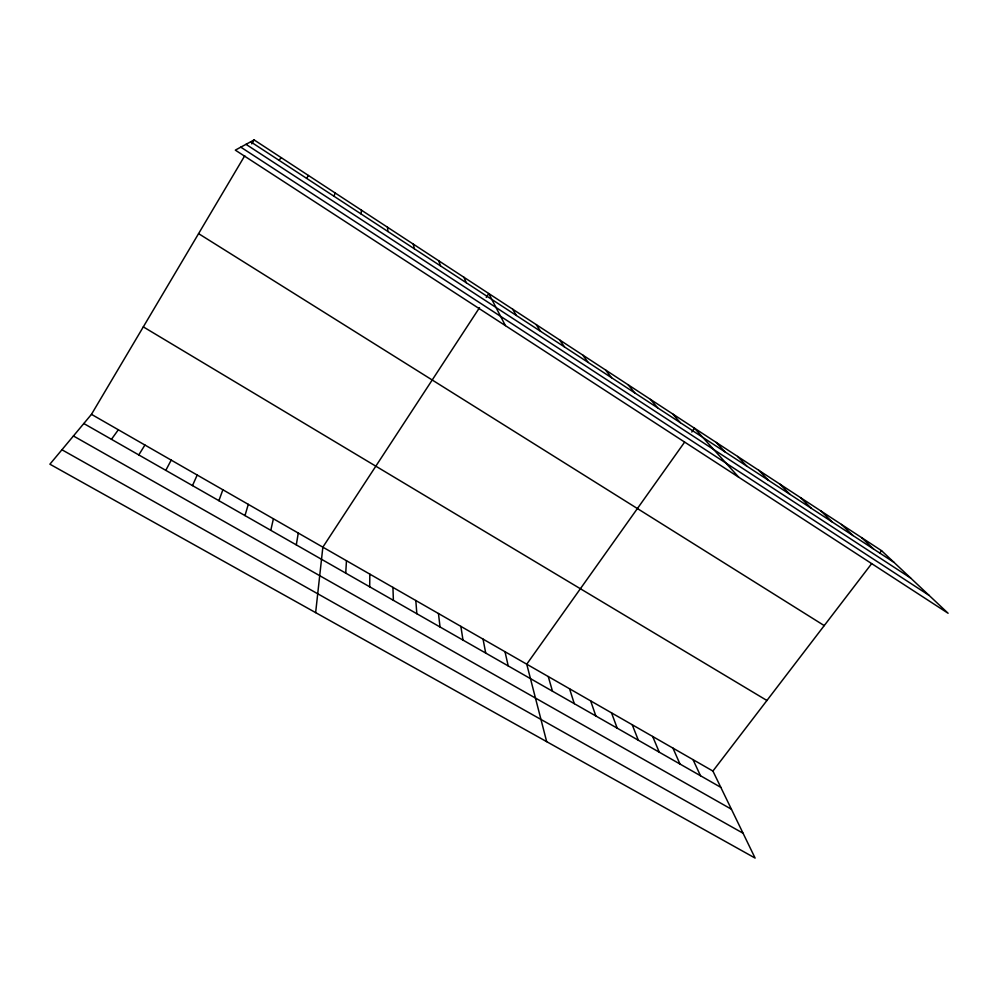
<?xml version="1.0" encoding="UTF-8"?>
<svg xmlns="http://www.w3.org/2000/svg" width="998" height="998" viewBox="0 0 998 998"><rect width="100%" height="100%" fill="white"/><g stroke="black" fill="none" stroke-linecap="round" stroke-linejoin="round"><path stroke-width="1.5" d="M369.697 586.812L369.821 574.112M345.732 573.126L346.468 560.701M361.101 213.984L361.476 210.204M315.642 612.61L322.853 547.154L479.502 307.696M296.294 544.883L298.277 533.044M270.782 530.312L273.415 518.773M244.984 515.579L248.29 504.352M334.006 196.269L335.116 192.951M218.886 500.684L222.878 489.769M192.489 485.602L197.192 475.023M165.793 470.357L171.207 460.103M91.467 414.345L712.909 771.055L755.112 858.08L49.9 464.195L91.467 414.345L244.747 155.75M251.783 143.874L254.128 139.92L881.558 550.684L948.1 613.259L235.316 150.137L254.128 139.92M138.784 454.926L144.922 445.021M486.238 297.392L488.771 293.537L505.412 325.622M306.573 178.33L308.444 175.486M684.578 442.189L526.744 664.181L546.667 741.651M691.801 432.034L694.508 428.217L738.745 477.231M111.452 439.32L118.35 429.764M712.909 771.055L871.603 563.708M879.749 553.054L881.558 550.684M278.804 160.179L281.448 157.809M61.926 449.761L743.073 833.23M73.428 435.976L731.434 809.228M83.807 423.526L720.818 787.347M143.313 326.882L766.913 700.484M198.577 233.632L824.236 625.596M240.792 147.155L929.026 595.319M246.007 144.336L910.663 578.054M250.685 141.791L893.971 562.348M861.623 537.623L873.599 549.025M841.476 524.437L853.016 535.577M821.129 511.113L832.22 521.979M800.571 497.653L811.212 508.244M779.8 484.055L789.967 494.359M758.804 470.32L768.497 480.325M737.597 456.435L746.803 466.141M716.165 442.401L724.872 451.807M672.615 413.896L680.299 422.665M650.496 399.412L657.645 407.845M628.141 384.766L634.74 392.875M605.537 369.971L611.587 377.743M582.682 355.014L588.171 362.424M559.591 339.894L564.494 346.955M536.238 324.612L540.542 331.299M512.635 309.155L516.328 315.468M693.024 759.64L700.509 775.745M672.951 748.113L679.987 764.031M463.895 277.244L466.303 282.758M652.68 736.474L659.266 752.193M632.208 724.723L638.346 740.242M611.524 712.859L617.201 728.166M590.641 700.87L595.843 715.978M438.733 260.777L440.48 265.867M569.559 688.757L574.274 703.652M548.251 676.532L552.48 691.202M413.284 244.111L414.332 248.776M505 651.706L508.207 665.915M483.044 639.107L485.714 653.079M460.864 626.37L462.997 640.105M438.459 613.508L440.043 626.994M387.536 227.257L387.885 231.486M415.817 600.509L416.84 613.733M392.938 587.385L393.387 600.347"/></g></svg>
